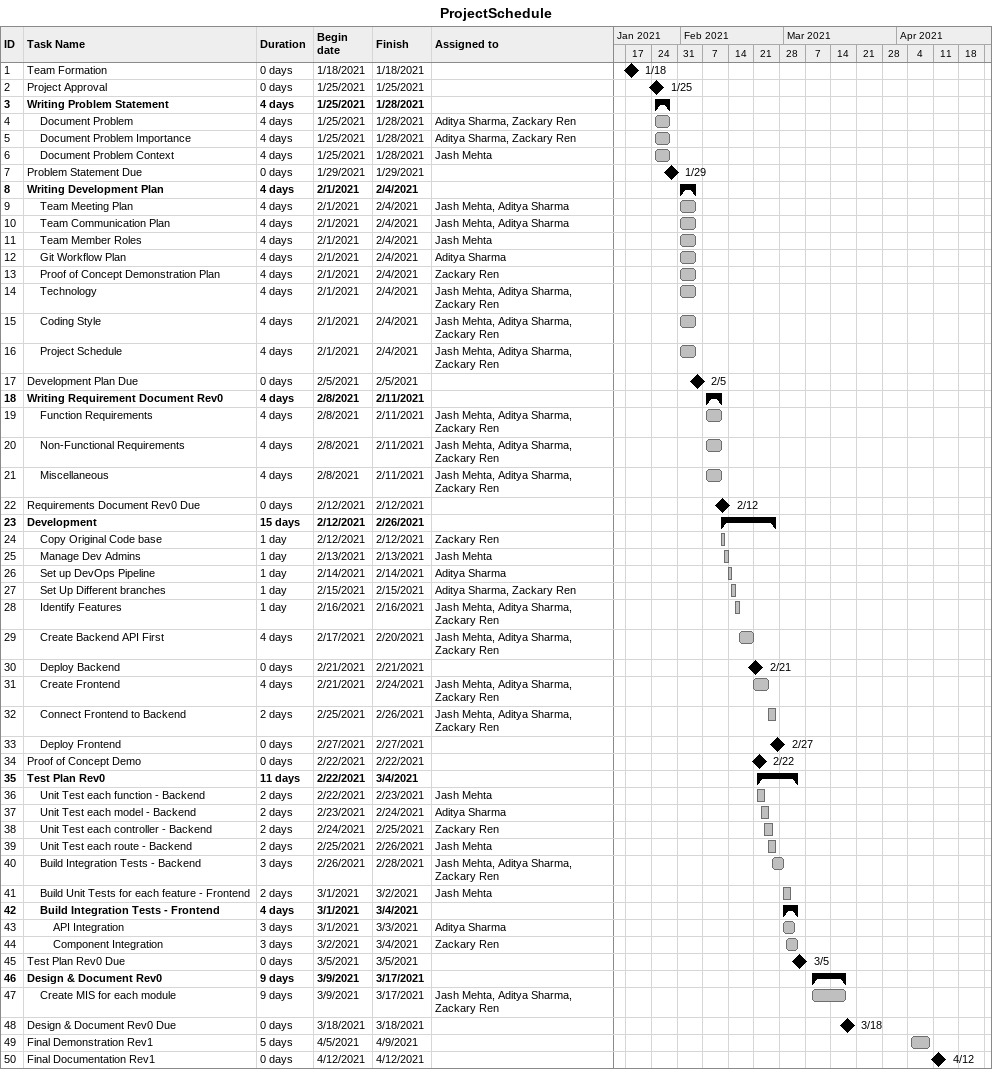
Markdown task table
ProjectSchedule

| ID | Level | Task | Duration | Start | Finish | Resources |
|---|---|---|---|---|---|---|
| 1 | 1 | Team Formation | 0d | 2021-01-18 | 2021-01-18 |  |
| 2 | 1 | Project Approval | 0d | 2021-01-25 | 2021-01-25 |  |
| 3 | 1 | **Writing Problem Statement** | 4d | 2021-01-25 | 2021-01-28 |  |
| 4 | 2 | Document Problem | 4d | 2021-01-25 | 2021-01-28 | Aditya Sharma, Zackary Ren |
| 5 | 2 | Document Problem Importance | 4d | 2021-01-25 | 2021-01-28 | Aditya Sharma, Zackary Ren |
| 6 | 2 | Document Problem Context | 4d | 2021-01-25 | 2021-01-28 | Jash Mehta |
| 7 | 1 | Problem Statement Due | 0d | 2021-01-29 | 2021-01-29 |  |
| 8 | 1 | **Writing Development Plan** | 4d | 2021-02-01 | 2021-02-04 |  |
| 9 | 2 | Team Meeting Plan | 4d | 2021-02-01 | 2021-02-04 | Jash Mehta, Aditya Sharma |
| 10 | 2 | Team Communication Plan | 4d | 2021-02-01 | 2021-02-04 | Jash Mehta, Aditya Sharma |
| 11 | 2 | Team Member Roles | 4d | 2021-02-01 | 2021-02-04 | Jash Mehta |
| 12 | 2 | Git Workflow Plan | 4d | 2021-02-01 | 2021-02-04 | Aditya Sharma |
| 13 | 2 | Proof of Concept Demonstration Plan | 4d | 2021-02-01 | 2021-02-04 | Zackary Ren |
| 14 | 2 | Technology | 4d | 2021-02-01 | 2021-02-04 | Jash Mehta, Aditya Sharma, Zackary Ren |
| 15 | 2 | Coding Style | 4d | 2021-02-01 | 2021-02-04 | Jash Mehta, Aditya Sharma, Zackary Ren |
| 16 | 2 | Project Schedule | 4d | 2021-02-01 | 2021-02-04 | Jash Mehta, Aditya Sharma, Zackary Ren |
| 17 | 1 | Development Plan Due | 0d | 2021-02-05 | 2021-02-05 |  |
| 18 | 1 | **Writing Requirement Document Rev0** | 4d | 2021-02-08 | 2021-02-11 |  |
| 19 | 2 | Function Requirements | 4d | 2021-02-08 | 2021-02-11 | Jash Mehta, Aditya Sharma, Zackary Ren |
| 20 | 2 | Non-Functional Requirements | 4d | 2021-02-08 | 2021-02-11 | Jash Mehta, Aditya Sharma, Zackary Ren |
| 21 | 2 | Miscellaneous | 4d | 2021-02-08 | 2021-02-11 | Jash Mehta, Aditya Sharma, Zackary Ren |
| 22 | 1 | Requirements Document Rev0 Due | 0d | 2021-02-12 | 2021-02-12 |  |
| 23 | 1 | **Development** | 15d | 2021-02-12 | 2021-02-26 |  |
| 24 | 2 | Copy Original Code base | 1d | 2021-02-12 | 2021-02-12 | Zackary Ren |
| 25 | 2 | Manage Dev Admins | 1d | 2021-02-13 | 2021-02-13 | Jash Mehta |
| 26 | 2 | Set up DevOps Pipeline | 1d | 2021-02-14 | 2021-02-14 | Aditya Sharma |
| 27 | 2 | Set Up Different branches | 1d | 2021-02-15 | 2021-02-15 | Aditya Sharma, Zackary Ren |
| 28 | 2 | Identify Features | 1d | 2021-02-16 | 2021-02-16 | Jash Mehta, Aditya Sharma, Zackary Ren |
| 29 | 2 | Create Backend API First | 4d | 2021-02-17 | 2021-02-20 | Jash Mehta, Aditya Sharma, Zackary Ren |
| 30 | 2 | Deploy Backend | 0d | 2021-02-21 | 2021-02-21 |  |
| 31 | 2 | Create Frontend | 4d | 2021-02-21 | 2021-02-24 | Jash Mehta, Aditya Sharma, Zackary Ren |
| 32 | 2 | Connect Frontend to Backend | 2d | 2021-02-25 | 2021-02-26 | Jash Mehta, Aditya Sharma, Zackary Ren |
| 33 | 2 | Deploy Frontend | 0d | 2021-02-27 | 2021-02-27 |  |
| 34 | 1 | Proof of Concept Demo | 0d | 2021-02-22 | 2021-02-22 |  |
| 35 | 1 | **Test Plan Rev0** | 11d | 2021-02-22 | 2021-03-04 |  |
| 36 | 2 | Unit Test each function - Backend | 2d | 2021-02-22 | 2021-02-23 | Jash Mehta |
| 37 | 2 | Unit Test each model - Backend | 2d | 2021-02-23 | 2021-02-24 | Aditya Sharma |
| 38 | 2 | Unit Test each controller - Backend | 2d | 2021-02-24 | 2021-02-25 | Zackary Ren |
| 39 | 2 | Unit Test each route - Backend | 2d | 2021-02-25 | 2021-02-26 | Jash Mehta |
| 40 | 2 | Build Integration Tests - Backend | 3d | 2021-02-26 | 2021-02-28 | Jash Mehta, Aditya Sharma, Zackary Ren |
| 41 | 2 | Build Unit Tests for each feature - Frontend | 2d | 2021-03-01 | 2021-03-02 | Jash Mehta |
| 42 | 2 | **Build Integration Tests - Frontend** | 4d | 2021-03-01 | 2021-03-04 |  |
| 43 | 3 | API Integration | 3d | 2021-03-01 | 2021-03-03 | Aditya Sharma |
| 44 | 3 | Component Integration | 3d | 2021-03-02 | 2021-03-04 | Zackary Ren |
| 45 | 1 | Test Plan Rev0 Due | 0d | 2021-03-05 | 2021-03-05 |  |
| 46 | 1 | **Design & Document Rev0** | 9d | 2021-03-09 | 2021-03-17 |  |
| 47 | 2 | Create MIS for each module | 9d | 2021-03-09 | 2021-03-17 | Jash Mehta, Aditya Sharma, Zackary Ren |
| 48 | 1 | Design & Document Rev0 Due | 0d | 2021-03-18 | 2021-03-18 |  |
| 49 | 1 | Final Demonstration Rev1 | 5d | 2021-04-05 | 2021-04-09 |  |
| 50 | 1 | Final Documentation Rev1 | 0d | 2021-04-12 | 2021-04-12 |  |
